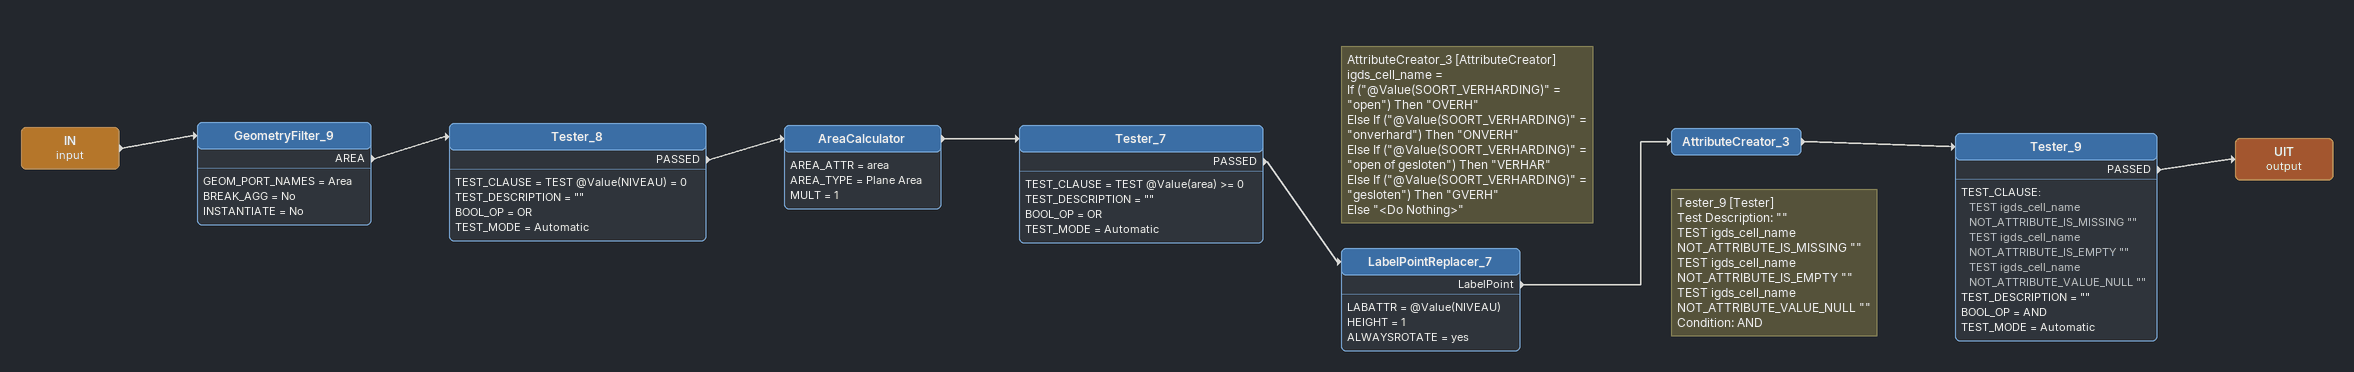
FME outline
IN (input)
    -> GeometryFilter_9
GeometryFilter_9
    GEOM_PORT_NAMES = Area
    BREAK_AGG = No
    INSTANTIATE = No
    AREA -> Tester_8
Tester_8
    TEST_CLAUSE = TEST @Value(NIVEAU) = 0
    TEST_DESCRIPTION = ""
    BOOL_OP = OR
    TEST_MODE = Automatic
    PASSED -> AreaCalculator
AreaCalculator
    AREA_ATTR = area
    AREA_TYPE = Plane Area
    MULT = 1
    -> Tester_7
Tester_7
    TEST_CLAUSE = TEST @Value(area) >= 0
    TEST_DESCRIPTION = ""
    BOOL_OP = OR
    TEST_MODE = Automatic
    PASSED -> LabelPointReplacer_7
LabelPointReplacer_7
    LABATTR = @Value(NIVEAU)
    HEIGHT = 1
    ALWAYSROTATE = yes
    LabelPoint -> AttributeCreator_3
Note: AttributeCreator_3 [AttributeCreator] / igds_cell_name = / If ("@Value(SOORT_VERHARDING)" = "open") Then "OVERH" / Else If ("@Value(SOORT_VERHARDING)" = "onverhard") Then "ONVERH" / Else If ("@Value(SOORT_VERHARDING)" = "open of gesloten") Then "VERHAR" / Else If ("@Value(SOORT_VERHARDING)" = "gesloten") Then "GVERH" / Else "<Do Nothing>"
AttributeCreator_3
    -> Tester_9
Note: Tester_9 [Tester] / Test Description: "" / TEST igds_cell_name NOT_ATTRIBUTE_IS_MISSING "" / TEST igds_cell_name NOT_ATTRIBUTE_IS_EMPTY "" / TEST igds_cell_name NOT_ATTRIBUTE_VALUE_NULL "" / Condition: AND
Tester_9
    TEST_CLAUSE:
      TEST igds_cell_name NOT_ATTRIBUTE_IS_MISSING ""
      TEST igds_cell_name NOT_ATTRIBUTE_IS_EMPTY ""
      TEST igds_cell_name NOT_ATTRIBUTE_VALUE_NULL ""
    TEST_DESCRIPTION = ""
    BOOL_OP = AND
    TEST_MODE = Automatic
    PASSED -> UIT (output)
UIT (output)
